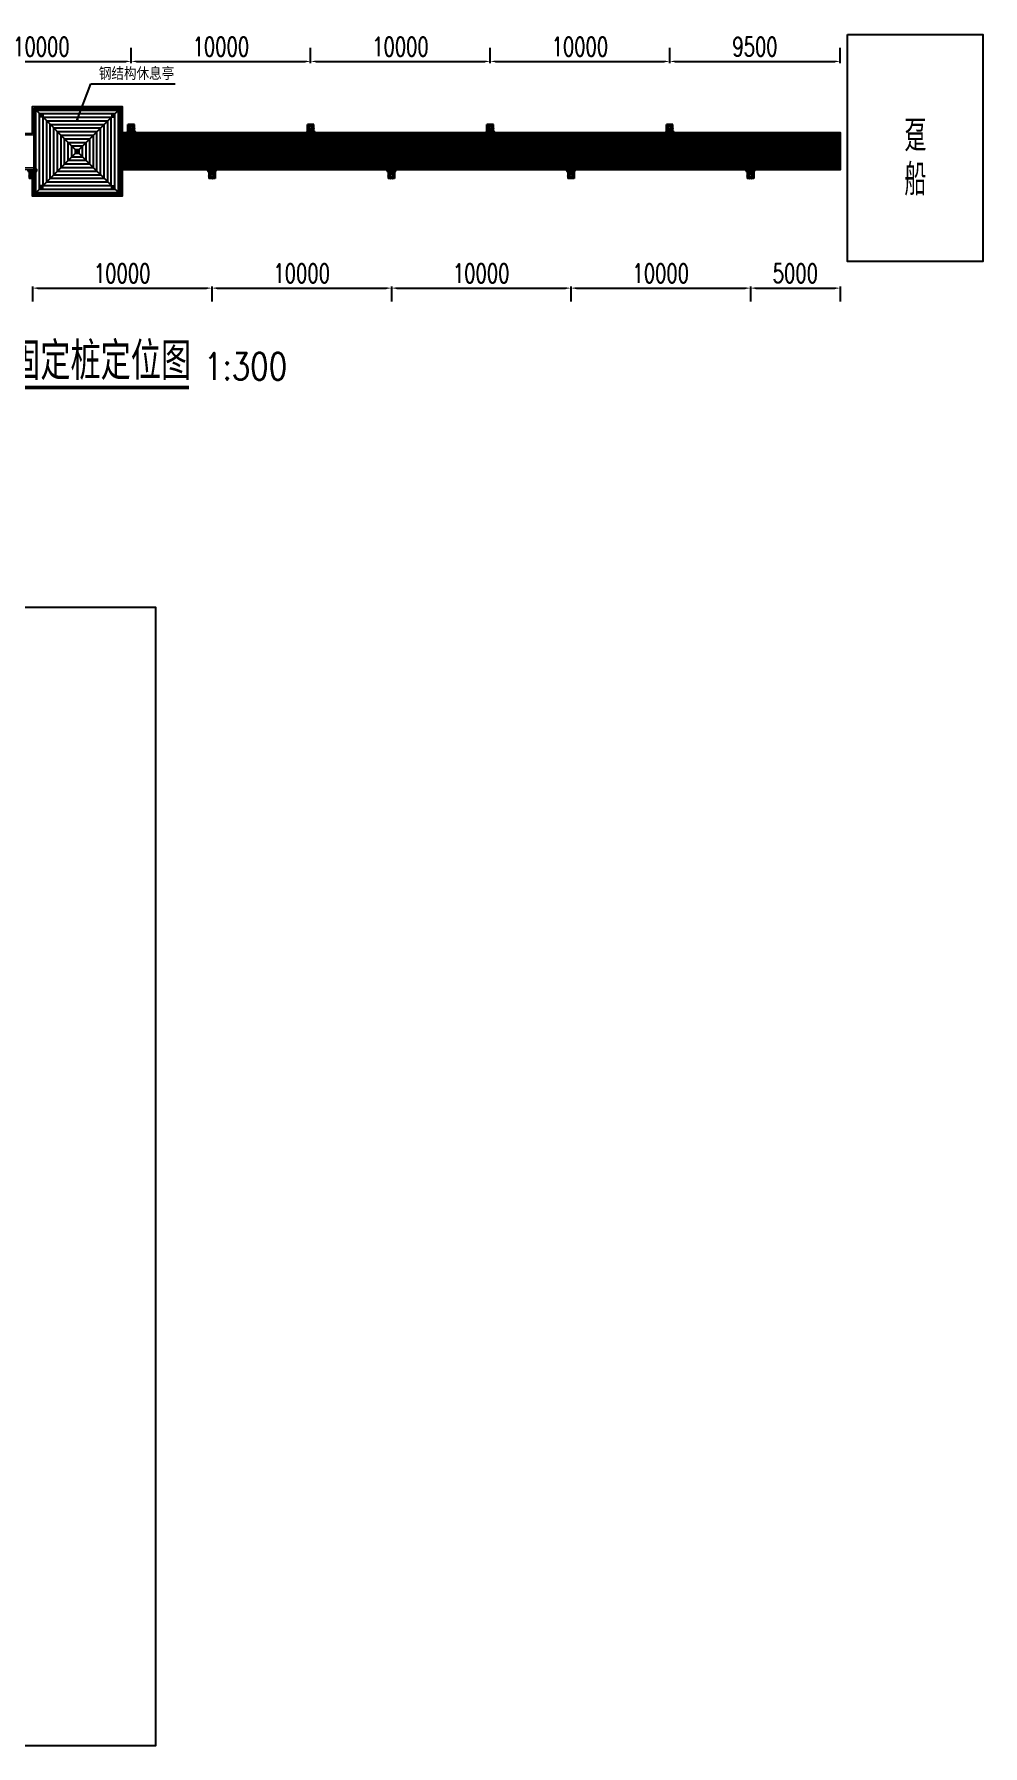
# Model space of a CAD drawing. Header units: millimetres. Extents: x 7263 to 319917, y -161937 to 156976.
# Drawn here: x 267077 to 319917, y -64320 to 30970 of the extents above; entities that cross this region are included whole.
import ezdxf

# ---------------------------------------------------------------- set-up
doc = ezdxf.new("R2010")
doc.units = ezdxf.units.MM
doc.header["$LTSCALE"] = 1000
doc.linetypes.add('ACAD_ISO03W100', pattern=[30, 12, -18])
for name, color, linetype in [('DIM_LEAD', 3, 'Continuous'), ('DIM_SYMB', 3, 'Continuous'), ('PUB_TEXT', 7, 'Continuous'), ('W-PLASTIC_RAILINGS塑木栏杆', 6, 'Continuous'), ('W-STEEL_FRAME钢架', 3, 'Continuous'), ('W-STEEL_KEEL钢龙骨', 5, 'Continuous'), ('W-WOOD_FLOOR木地板', 30, 'Continuous')]:
    doc.layers.add(name, color=color, linetype=linetype)
doc.styles.add('_TCH_DIM', font='SIMPLEX.shx', dxfattribs={"bigfont": 'hztxt.shx'})
doc.styles.get("Standard").update_dxf_attribs({"font": 'simplex.shx', "width": 0.8, "bigfont": 'hztxt.shx'})
doc.styles.add('STANDARD_T3', font='simplex.shx', dxfattribs={"width": 0.7, "bigfont": 'hztxt.shx'})
doc.dimstyles.new('W&&300', dxfattribs={"dimtxt": 1050, "dimasz": 300, "dimexe": 750, "dimexo": 900, "dimgap": 300, "dimtad": 1, "dimdec": 0, "dimzin": 0, "dimdsep": 46, "dimtxsty": 'STANDARD_T3', "dimcen": 0.09, "dimclrd": 1, "dimclre": 1, "dimclrt": 7, "dimazin": 2, "dimtfac": 1, "dimtdec": 0, "dimtix": 1, "dimtmove": 2, "dimatfit": 3, "dimfxl": 0, "dimtolj": 1, "dimtzin": 0, "dimarcsym": 0})
pattern_1 = [(90, (142772.48, 44940.02), (-200, 1e-14), [])]
pattern_2 = [(360, (289971.2, 151149.4), (5e-14, 200), [])]

# ---------------------------------------------------------------- blocks, each defined once
blk = doc.blocks.new('外置抱桩器')
for p, q in [((-178, 178), (-178, -178)), ((-111, 66, 0), (-125, 66, 0)), ((-124, 64, 0), (-124, 57, 0)), ((-117, 53, 0), (-120, 57, 0)), ((-118, -118), (-118, 178)), ((-118, 178), (118, 178)), ((-118, 118), (118, 118)), ((-115, 53, 0), (-118, 57, 0)), ((-113, 57, 0), (-113, 64, 0)), ((-64, 124, 0), (-57, 124, 0)), ((-57, 113, 0), (-64, 113, 0)), ((-53, 117, 0), (-57, 120, 0)), ((-53, 115, 0), (-57, 118, 0)), ((53, 117, 0), (57, 120, 0)), ((53, 115, 0), (57, 118, 0)), ((64, 124, 0), (57, 124, 0)), ((57, 113, 0), (64, 113, 0)), ((66, 111, 0), (66, 125, 0)), ((111, 66, 0), (125, 66, 0)), ((113, 57, 0), (113, 64, 0)), ((115, 53, 0), (118, 57, 0)), ((117, 53, 0), (120, 57, 0)), ((118, 178), (118, -118)), ((124, 64, 0), (124, 57, 0)), ((178, 178), (178, -178)), ((178, -118), (-178, -118)), ((178, -178), (-178, -178)), ((-124, -64, 0), (-124, -57, 0)), ((-117, -53, 0), (-120, -57, 0)), ((-115, -53, 0), (-118, -57, 0)), ((-113, -57, 0), (-113, -64, 0)), ((-57, -113, 0), (-64, -113, 0)), ((-64, -124, 0), (-57, -124, 0)), ((-53, -115, 0), (-57, -118, 0)), ((-53, -117, 0), (-57, -120, 0)), ((53, -115, 0), (57, -118, 0)), ((53, -117, 0), (57, -120, 0)), ((57, -113, 0), (64, -113, 0)), ((64, -124, 0), (57, -124, 0)), ((66, -111, 0), (66, -125, 0)), ((113, -57, 0), (113, -64, 0)), ((115, -53, 0), (118, -57, 0)), ((117, -53, 0), (120, -57, 0)), ((124, -64, 0), (124, -57, 0))]:
    blk.add_line(p, q)
at = {"color": 6, "linetype": 'ACAD_ISO03W100'}
for p, q in [((-124, 50, 0), (-124, -50, 0)), ((-112, 50, 0), (-112, -50, 0)), ((50, 124, 0), (-50, 124, 0)), ((50, 112, 0), (-50, 112, 0)), ((112, 50, 0), (112, -50, 0)), ((124, 50, 0), (124, -50, 0)), ((50, -112, 0), (-50, -112, 0)), ((50, -124, 0), (-50, -124, 0))]:
    blk.add_line(p, q, dxfattribs=at)
at = {"color": 2}
for p, q in [((-118, 40, 0), (-118, 50, 0)), ((-50, 118, 0), (-40, 118, 0)), ((40, 118, 0), (50, 118, 0)), ((118, 40, 0), (118, 50, 0)), ((-118, -50, 0), (-118, -40, 0)), ((-50, -118, 0), (-40, -118, 0)), ((40, -118, 0), (50, -118, 0)), ((118, -50, 0), (118, -40, 0))]:
    blk.add_line(p, q, dxfattribs=at)
at = {"color": 4}
for p, q in [((-66, 118, 0), (-70, 118, 0)), ((-66, 124, 0), (-69, 124, 0)), ((-69, 112, 0), (-66, 112, 0)), ((-124, -66, 0), (-124, -69, 0)), ((-118, -66, 0), (-118, -70, 0)), ((-112, -69, 0), (-112, -66, 0)), ((-66, -118, 0), (-70, -118, 0)), ((-69, -112, 0), (-66, -112, 0)), ((-66, -124, 0), (-69, -124, 0)), ((112, -69, 0), (112, -66, 0)), ((118, -66, 0), (118, -70, 0)), ((124, -66, 0), (124, -69, 0))]:
    blk.add_line(p, q, dxfattribs=at)
at = {"elevation": 0}
for points in [[(-250, 283), (250, 283), (250, 326), (-250, 326)], [(-110, 66), (-113, 66), (-124, 66), (-127, 66)], [(-70, 113), (-68, 111), (-68, 125), (-70, 123)], [(-66, 110), (-66, 113), (-66, 124), (-66, 127)], [(66, 110), (66, 113), (66, 124), (66, 127)], [(110, 66), (113, 66), (124, 66), (127, 66)], [(-110, -66), (-113, -66), (-124, -66), (-127, -66)], [(-113, -70), (-111, -68), (-125, -68), (-123, -70)], [(-70, -113), (-68, -111), (-68, -125), (-70, -123)], [(-66, -110), (-66, -113), (-66, -124), (-66, -127)], [(66, -110), (66, -113), (66, -124), (66, -127)], [(110, -66), (113, -66), (124, -66), (127, -66)], [(113, -70), (111, -68), (125, -68), (123, -70)]]:
    blk.add_lwpolyline(points, close=True, dxfattribs=at)
for points in [[(-177, 196), (-197, 196), (-237, 266), (-237, 283)], [(-178, 178), (-178, 283), (-118, 283), (-118, 178)], [(178, 178), (178, 283), (118, 283), (118, 178)], [(178, 196), (198, 196), (238, 266), (238, 283)]]:
    blk.add_lwpolyline(points)
for points in [[(-178, 50), (-94, 50), (-94, 40), (-178, 40)], [(-40, 178), (-40, 94), (-50, 94), (-50, 178)], [(50, 178), (50, 94), (40, 94), (40, 178)], [(178, 50), (94, 50), (94, 40), (178, 40)], [(-178, -40), (-94, -40), (-94, -50), (-178, -50)], [(-40, -178), (-40, -94), (-50, -94), (-50, -178)], [(50, -178), (50, -94), (40, -94), (40, -178)], [(178, -40), (94, -40), (94, -50), (178, -50)]]:
    blk.add_lwpolyline(points, close=True)
for points in [[(-148, -32), (-148, 32, -0.414214), (-143, 38), (-93, 38, -0.414214), (-88, 32), (-88, -32, -0.414214), (-93, -38), (-143, -38, -0.414214)], [(-107, 64), (-107, 57), (-108, 57), (-108, 53), (-129, 53), (-129, 57), (-108, 57), (-130, 57), (-130, 64, -0.666667), (-124, 64, -0.363636), (-113, 64, -0.666667)], [(-64, 107), (-57, 107), (-57, 108), (-53, 108), (-53, 129), (-57, 129), (-57, 108), (-57, 130), (-64, 130, 0.666667), (-64, 124, 0.363636), (-64, 113, 0.666667)], [(-32, 148), (32, 148, -0.414214), (38, 143), (38, 93, -0.414214), (32, 88), (-32, 88, -0.414214), (-38, 93), (-38, 143, -0.414214)], [(64, 107), (57, 107), (57, 108), (53, 108), (53, 129), (57, 129), (57, 108), (57, 130), (64, 130, -0.666667), (64, 124, -0.363636), (64, 113, -0.666667)], [(148, -32), (148, 32, 0.414214), (143, 38), (93, 38, 0.414214), (88, 32), (88, -32, 0.414214), (93, -38), (143, -38, 0.414214)], [(107, 64), (107, 57), (108, 57), (108, 53), (129, 53), (129, 57), (108, 57), (130, 57), (130, 64, 0.666667), (124, 64, 0.363636), (113, 64, 0.666667)], [(-107, -64), (-107, -57), (-108, -57), (-108, -53), (-129, -53), (-129, -57), (-108, -57), (-130, -57), (-130, -64, 0.666667), (-124, -64, 0.363636), (-113, -64, 0.666667)], [(-64, -107), (-57, -107), (-57, -108), (-53, -108), (-53, -129), (-57, -129), (-57, -108), (-57, -130), (-64, -130, -0.666667), (-64, -124, -0.363636), (-64, -113, -0.666667)], [(-32, -148), (32, -148, 0.414214), (38, -143), (38, -93, 0.414214), (32, -88), (-32, -88, 0.414214), (-38, -93), (-38, -143, 0.414214)], [(64, -107), (57, -107), (57, -108), (53, -108), (53, -129), (57, -129), (57, -108), (57, -130), (64, -130, 0.666667), (64, -124, 0.363636), (64, -113, 0.666667)], [(107, -64), (107, -57), (108, -57), (108, -53), (129, -53), (129, -57), (108, -57), (130, -57), (130, -64, -0.666667), (124, -64, -0.363636), (113, -64, -0.666667)]]:
    blk.add_lwpolyline(points, format="xyb", close=True, dxfattribs=at)
for points in [[(-132, 53), (-104, 53), (-104, 50), (-132, 50), (-132, 53), (-131, 53)], [(-68, 111), (-66, 111), (-66, 125), (-68, 125)], [(-53, 132), (-53, 104), (-50, 104), (-50, 132), (-53, 132), (-53, 131)], [(53, 132), (53, 104), (50, 104), (50, 132), (53, 132), (53, 131)], [(132, 53), (104, 53), (104, 50), (132, 50), (132, 53), (131, 53)], [(-132, -53), (-104, -53), (-104, -50), (-132, -50), (-132, -53), (-131, -53)], [(-111, -68), (-111, -66), (-125, -66), (-125, -68)], [(-68, -111), (-66, -111), (-66, -125), (-68, -125)], [(-53, -132), (-53, -104), (-50, -104), (-50, -132), (-53, -132), (-53, -131)], [(53, -132), (53, -104), (50, -104), (50, -132), (53, -132), (53, -131)], [(132, -53), (104, -53), (104, -50), (132, -50), (132, -53), (131, -53)], [(111, -68), (111, -66), (125, -66), (125, -68)]]:
    blk.add_lwpolyline(points, dxfattribs=at)
at = {"color": 1}
for radius in [82.5, 78.5]:
    blk.add_circle((0, 0), radius, dxfattribs=at)
blk = doc.blocks.new('*U349')
blk.add_blockref('外置抱桩器', (0, -74, 0))
blk = doc.blocks.new('*U350')
at = {"color": 0, "linetype": 'ByBlock', "lineweight": -2, "transparency": 16777216}
for p in [(0, 0), (10000, 0), (20000, 0), (30000, 0), (40000, 0), (50000, 0), (60000, 0), (70000, 0), (80000, 0)]:
    blk.add_blockref('*U349', p, dxfattribs=at)
blk = doc.blocks.new('*U351')
blk.add_blockref('外置抱桩器', (0, -74, 0))
blk = doc.blocks.new('*U352')
at = {"color": 0, "linetype": 'ByBlock', "lineweight": -2, "transparency": 16777216}
for p in [(0, 0), (10000, 0), (20000, 0), (30000, 0), (40000, 0), (50000, 0), (60000, 0), (70000, 0)]:
    blk.add_blockref('*U351', p, dxfattribs=at)
blk = doc.blocks.new('*D366')
at = {"color": 1, "lineweight": -2, "transparency": 16777216}
for p, q in [((266976, 16934), (266976, 16084)), ((267276, 16834), (276676, 16834)), ((276976, 16934), (276976, 16084))]:
    blk.add_line(p, q, dxfattribs=at)
at = {"color": 1, "transparency": 16777216}
for points in [[(267276, 16884), (267276, 16784), (266976, 16834)], [(276676, 16884), (276676, 16784), (276976, 16834)]]:
    blk.add_solid(points, dxfattribs=at)
at = {"layer": 'Defpoints', "color": 0, "transparency": 16777216}
for p in [(266976, 23120, 0), (276976, 23120, 0), (276976, 16834)]:
    blk.add_point(p, dxfattribs=at)
at = {"color": 7, "transparency": 16777216, "insert": (271976, 17659), "char_height": 1050, "attachment_point": 5, "style": 'STANDARD_T3'}
blk.add_mtext('\\A1;10000', dxfattribs=at)
blk = doc.blocks.new('*D367')
at = {"color": 1, "lineweight": -2, "transparency": 16777216}
for p, q in [((276976, 16934), (276976, 16084)), ((277276, 16834), (286676, 16834)), ((286976, 16934), (286976, 16084))]:
    blk.add_line(p, q, dxfattribs=at)
at = {"color": 1, "transparency": 16777216}
for points in [[(277276, 16884), (277276, 16784), (276976, 16834)], [(286676, 16884), (286676, 16784), (286976, 16834)]]:
    blk.add_solid(points, dxfattribs=at)
at = {"layer": 'Defpoints', "color": 0, "transparency": 16777216}
for p in [(276976, 23120, 0), (286976, 23120, 0), (286976, 16834)]:
    blk.add_point(p, dxfattribs=at)
at = {"color": 7, "transparency": 16777216, "insert": (281976, 17659), "char_height": 1050, "attachment_point": 5, "style": 'STANDARD_T3'}
blk.add_mtext('\\A1;10000', dxfattribs=at)
blk = doc.blocks.new('*D368')
at = {"color": 1, "lineweight": -2, "transparency": 16777216}
for p, q in [((286976, 16934), (286976, 16084)), ((287276, 16834), (296676, 16834)), ((296976, 16934), (296976, 16084))]:
    blk.add_line(p, q, dxfattribs=at)
at = {"color": 1, "transparency": 16777216}
for points in [[(287276, 16884), (287276, 16784), (286976, 16834)], [(296676, 16884), (296676, 16784), (296976, 16834)]]:
    blk.add_solid(points, dxfattribs=at)
at = {"layer": 'Defpoints', "color": 0, "transparency": 16777216}
for p in [(286976, 23120, 0), (296976, 23120, 0), (296976, 16834)]:
    blk.add_point(p, dxfattribs=at)
at = {"color": 7, "transparency": 16777216, "insert": (291976, 17659), "char_height": 1050, "attachment_point": 5, "style": 'STANDARD_T3'}
blk.add_mtext('\\A1;10000', dxfattribs=at)
blk = doc.blocks.new('*D369')
at = {"color": 1, "lineweight": -2, "transparency": 16777216}
for p, q in [((296976, 16934), (296976, 16084)), ((297276, 16834), (306676, 16834)), ((306976, 16934), (306976, 16084))]:
    blk.add_line(p, q, dxfattribs=at)
at = {"color": 1, "transparency": 16777216}
for points in [[(297276, 16884), (297276, 16784), (296976, 16834)], [(306676, 16884), (306676, 16784), (306976, 16834)]]:
    blk.add_solid(points, dxfattribs=at)
at = {"layer": 'Defpoints', "color": 0, "transparency": 16777216}
for p in [(296976, 23120, 0), (306976, 23120, 0), (306976, 16834)]:
    blk.add_point(p, dxfattribs=at)
at = {"color": 7, "transparency": 16777216, "insert": (301976, 17659), "char_height": 1050, "attachment_point": 5, "style": 'STANDARD_T3'}
blk.add_mtext('\\A1;10000', dxfattribs=at)
blk = doc.blocks.new('*D370')
at = {"color": 1, "lineweight": -2, "transparency": 16777216}
for p, q in [((306976, 16934), (306976, 16084)), ((307276, 16834), (311676, 16834)), ((311976, 16934), (311976, 16084))]:
    blk.add_line(p, q, dxfattribs=at)
at = {"color": 1, "transparency": 16777216}
for points in [[(307276, 16884), (307276, 16784), (306976, 16834)], [(311676, 16884), (311676, 16784), (311976, 16834)]]:
    blk.add_solid(points, dxfattribs=at)
at = {"layer": 'Defpoints', "color": 0, "transparency": 16777216}
for p in [(306976, 23120, 0), (311976, 23415), (311976, 16834)]:
    blk.add_point(p, dxfattribs=at)
at = {"color": 7, "transparency": 16777216, "insert": (309476, 17659), "char_height": 1050, "attachment_point": 5, "style": 'STANDARD_T3'}
blk.add_mtext('\\A1;5000', dxfattribs=at)
blk = doc.blocks.new('*D375')
at = {"color": 1, "lineweight": -2, "transparency": 16777216}
for p, q in [((262476, 29356), (262476, 30206)), ((272476, 29356), (272476, 30206)), ((262776, 29456), (272176, 29456))]:
    blk.add_line(p, q, dxfattribs=at)
at = {"color": 1, "transparency": 16777216}
for points in [[(262776, 29506), (262776, 29406), (262476, 29456)], [(272176, 29506), (272176, 29406), (272476, 29456)]]:
    blk.add_solid(points, dxfattribs=at)
at = {"layer": 'Defpoints', "color": 0, "transparency": 16777216}
for p in [(272476, 29456), (262476, 25771, 0), (272476, 25771, 0)]:
    blk.add_point(p, dxfattribs=at)
at = {"color": 7, "transparency": 16777216, "insert": (267476, 30281), "char_height": 1050, "attachment_point": 5, "style": 'STANDARD_T3'}
blk.add_mtext('\\A1;10000', dxfattribs=at)
blk = doc.blocks.new('*D376')
at = {"color": 1, "lineweight": -2, "transparency": 16777216}
for p, q in [((272476, 29356), (272476, 30206)), ((282476, 29356), (282476, 30206)), ((272776, 29456), (282176, 29456))]:
    blk.add_line(p, q, dxfattribs=at)
at = {"color": 1, "transparency": 16777216}
for points in [[(272776, 29506), (272776, 29406), (272476, 29456)], [(282176, 29506), (282176, 29406), (282476, 29456)]]:
    blk.add_solid(points, dxfattribs=at)
at = {"layer": 'Defpoints', "color": 0, "transparency": 16777216}
for p in [(282476, 29456), (272476, 25771, 0), (282476, 25771, 0)]:
    blk.add_point(p, dxfattribs=at)
at = {"color": 7, "transparency": 16777216, "insert": (277476, 30281), "char_height": 1050, "attachment_point": 5, "style": 'STANDARD_T3'}
blk.add_mtext('\\A1;10000', dxfattribs=at)
blk = doc.blocks.new('*D377')
at = {"color": 1, "lineweight": -2, "transparency": 16777216}
for p, q in [((282476, 29356), (282476, 30206)), ((292476, 29356), (292476, 30206)), ((282776, 29456), (292176, 29456))]:
    blk.add_line(p, q, dxfattribs=at)
at = {"color": 1, "transparency": 16777216}
for points in [[(282776, 29506), (282776, 29406), (282476, 29456)], [(292176, 29506), (292176, 29406), (292476, 29456)]]:
    blk.add_solid(points, dxfattribs=at)
at = {"layer": 'Defpoints', "color": 0, "transparency": 16777216}
for p in [(292476, 29456), (282476, 25771, 0), (292476, 25771, 0)]:
    blk.add_point(p, dxfattribs=at)
at = {"color": 7, "transparency": 16777216, "insert": (287476, 30281), "char_height": 1050, "attachment_point": 5, "style": 'STANDARD_T3'}
blk.add_mtext('\\A1;10000', dxfattribs=at)
blk = doc.blocks.new('*D378')
at = {"color": 1, "lineweight": -2, "transparency": 16777216}
for p, q in [((292476, 29356), (292476, 30206)), ((302476, 29356), (302476, 30206)), ((292776, 29456), (302176, 29456))]:
    blk.add_line(p, q, dxfattribs=at)
at = {"color": 1, "transparency": 16777216}
for points in [[(292776, 29506), (292776, 29406), (292476, 29456)], [(302176, 29506), (302176, 29406), (302476, 29456)]]:
    blk.add_solid(points, dxfattribs=at)
at = {"layer": 'Defpoints', "color": 0, "transparency": 16777216}
for p in [(302476, 29456), (292476, 25771, 0), (302476, 25771, 0)]:
    blk.add_point(p, dxfattribs=at)
at = {"color": 7, "transparency": 16777216, "insert": (297476, 30281), "char_height": 1050, "attachment_point": 5, "style": 'STANDARD_T3'}
blk.add_mtext('\\A1;10000', dxfattribs=at)
blk = doc.blocks.new('*D379')
at = {"color": 1, "lineweight": -2, "transparency": 16777216}
for p, q in [((302476, 29356), (302476, 30206)), ((311977, 29356), (311977, 30206)), ((302776, 29456), (311677, 29456))]:
    blk.add_line(p, q, dxfattribs=at)
at = {"color": 1, "transparency": 16777216}
for points in [[(302776, 29506), (302776, 29406), (302476, 29456)], [(311677, 29506), (311677, 29406), (311977, 29456)]]:
    blk.add_solid(points, dxfattribs=at)
at = {"layer": 'Defpoints', "color": 0, "transparency": 16777216}
for p in [(311977, 29456), (302476, 25771, 0), (311977, 25490)]:
    blk.add_point(p, dxfattribs=at)
at = {"color": 7, "transparency": 16777216, "insert": (307227, 30281), "char_height": 1050, "attachment_point": 5, "style": 'STANDARD_T3'}
blk.add_mtext('\\A1;9500', dxfattribs=at)

msp = doc.modelspace()

# ---------------------------------------------------------------- hatches: boundary and pattern name
at = {"layer": 'W-WOOD_FLOOR木地板'}
h = msp.add_hatch(dxfattribs=at)
h.set_pattern_fill('饰面砖', color=256, scale=100)
h.set_pattern_definition(pattern_1)
h.paths.add_polyline_path([(267076.5, 26845.4), (269476.5, 24445.4), (267076.5, 22045.4)])
h = msp.add_hatch(dxfattribs=at)
h.set_pattern_fill('饰面砖', color=256, scale=100, angle=-90)
h.set_pattern_definition(pattern_2)
h.paths.add_polyline_path([(271876.5, 26845.4), (269476.5, 24445.4), (267076.5, 26845.4)])
h = msp.add_hatch(dxfattribs=at)
h.set_pattern_fill('饰面砖', color=256, scale=100)
h.set_pattern_definition(pattern_1)
h.paths.add_polyline_path([(271876.5, 26845.4), (269476.5, 24445.4), (271876.5, 22045.4)])
h = msp.add_hatch(dxfattribs=at)
h.set_pattern_fill('饰面砖', color=256, scale=100, angle=-90)
h.set_pattern_definition(pattern_2)
h.paths.add_polyline_path([(271876.5, 22045.4), (269476.5, 24445.4), (267076.5, 22045.4)])

# ---------------------------------------------------------------- linework, layer by layer
for p, q in [((267076.5, 26845.4), (269476.5, 24445.4)), ((269476.5, 24445.4), (271876.5, 26845.4)), ((269476.5, 24445.4), (267076.5, 22045.4)), ((269476.5, 24445.4), (271876.5, 22045.4))]:
    msp.add_line(p, q)
for points in [[(312377.4, 30949.5), (319917.4, 30949.5), (319917.4, 18320.5), (312377.4, 18320.5)], [(267076.5, 26845.4), (271876.5, 26845.4), (271876.5, 22045.4), (267076.5, 22045.4)], [(267401.5, 26520.4), (267551.5, 26520.4), (267551.5, 26370.4), (267401.5, 26370.4)], [(271551.5, 26520.4), (271401.5, 26520.4), (271401.5, 26370.4), (271551.5, 26370.4)], [(267401.5, 22370.4), (267551.5, 22370.4), (267551.5, 22520.4), (267401.5, 22520.4)], [(271551.5, 22370.4), (271401.5, 22370.4), (271401.5, 22520.4), (271551.5, 22520.4)]]:
    msp.add_lwpolyline(points, close=True)
at = {"layer": 'DIM_LEAD'}
for p, q in [((269478.5, 26204.1), (270232.4, 28213.5)), ((270232.4, 28213.5), (274932.7, 28213.5))]:
    msp.add_line(p, q, dxfattribs=at)
at = {"layer": 'DIM_LEAD', "const_width": 80}
msp.add_lwpolyline([(269464.4, 26166.7, 1), (269492.5, 26241.6, 1)], format="xyb", close=True, dxfattribs=at)
at = {"layer": 'DIM_SYMB', "const_width": 210}
msp.add_lwpolyline([(253978.2, 11306), (275695.8, 11306)], dxfattribs=at)
at = {"layer": 'W-PLASTIC_RAILINGS塑木栏杆', "const_width": 50}
for points in [[(221976.3, 25345.4), (267076.5, 25345.4), (267076.5, 26845.4), (271876.5, 26845.4), (271876.5, 25345.4), (311976.8, 25345.4)], [(311976.8, 23545.4), (271862.5, 23545.4), (271876.5, 22045.4), (267076.5, 22045.4), (267076.5, 23545.4), (221976.3, 23545.4)]]:
    msp.add_lwpolyline(points, dxfattribs=at)
at = {"layer": 'W-STEEL_FRAME钢架'}
for points in [[(221976.3, 25445.4), (266976.5, 25445.4), (266976.5, 26945.4), (271976.5, 26945.4), (271976.5, 25445.4), (311976.8, 25445.4), (311976.8, 24445.4), (311976.8, 23452), (311976.8, 23445.4), (271976.3, 23445.4), (271976.3, 21945.4), (266976.2, 21945.4), (266976.5, 23445.4), (221976.3, 23445.4)], [(203776.7, -935.7), (273834.7, -935.7), (273834.7, -64320), (203776.7, -64320)]]:
    msp.add_lwpolyline(points, close=True, dxfattribs=at)
at = {"layer": 'W-STEEL_KEEL钢龙骨'}
for points in [[(271876.5, 25490.3), (311976.8, 25490.3), (311976.8, 25430.3), (271876.5, 25430.3)], [(271876.5, 25425.3), (311976.8, 25425.3), (311976.8, 25365.3), (271876.5, 25365.3)], [(271876.5, 25360.3), (311976.8, 25360.3), (311976.8, 25300.3), (271876.5, 25300.3)], [(271876.5, 25295.3), (311976.8, 25295.3), (311976.8, 25235.3), (271876.5, 25235.3)], [(271876.5, 25230.3), (311976.8, 25230.3), (311976.8, 25170.3), (271876.5, 25170.3)], [(271876.5, 25165.3), (311976.8, 25165.3), (311976.8, 25105.3), (271876.5, 25105.3)], [(271876.5, 25100.3), (311976.8, 25100.3), (311976.8, 25040.3), (271876.5, 25040.3)], [(271876.5, 25035.3), (311976.8, 25035.3), (311976.8, 24975.3), (271876.5, 24975.3)], [(271876.5, 24970.3), (311976.8, 24970.3), (311976.8, 24910.3), (271876.5, 24910.3)], [(271876.5, 24905.3), (311976.8, 24905.3), (311976.8, 24845.3), (271876.5, 24845.3)], [(271876.5, 24840.3), (311976.8, 24840.3), (311976.8, 24780.3), (271876.5, 24780.3)], [(271876.5, 24775.3), (311976.8, 24775.3), (311976.8, 24715.3), (271876.5, 24715.3)], [(271876.5, 24710.3), (311976.8, 24710.3), (311976.8, 24650.3), (271876.5, 24650.3)], [(271876.5, 24645.3), (311976.8, 24645.3), (311976.8, 24585.3), (271876.5, 24585.3)], [(271876.5, 24580.3), (311976.8, 24580.3), (311976.8, 24520.3), (271876.5, 24520.3)], [(271876.5, 24515.3), (311976.8, 24515.3), (311976.8, 24455.3), (271876.5, 24455.3)], [(271876.5, 24450.3), (311976.8, 24450.3), (311976.8, 24390.3), (271876.5, 24390.3)], [(271876.5, 24385.3), (311976.8, 24385.3), (311976.8, 24325.3), (271876.5, 24325.3)], [(271876.5, 24320.3), (311976.8, 24320.3), (311976.8, 24260.3), (271876.5, 24260.3)], [(271876.5, 24255.3), (311976.8, 24255.3), (311976.8, 24195.3), (271876.5, 24195.3)], [(271876.5, 24190.3), (311976.8, 24190.3), (311976.8, 24130.3), (271876.5, 24130.3)], [(271876.5, 24125.3), (311976.8, 24125.3), (311976.8, 24065.3), (271876.5, 24065.3)], [(271876.5, 24060.3), (311976.8, 24060.3), (311976.8, 24000.3), (271876.5, 24000.3)], [(271876.5, 23995.3), (311976.8, 23995.3), (311976.8, 23935.3), (271876.5, 23935.3)], [(271876.5, 23930.3), (311976.8, 23930.3), (311976.8, 23870.3), (271876.5, 23870.3)], [(271876.5, 23865.3), (311976.8, 23865.3), (311976.8, 23805.3), (271876.5, 23805.3)], [(271876.5, 23800.3), (311976.8, 23800.3), (311976.8, 23740.3), (271876.5, 23740.3)], [(271876.5, 23735.3), (311976.8, 23735.3), (311976.8, 23675.3), (271876.5, 23675.3)], [(271876.5, 23670.3), (311976.8, 23670.3), (311976.8, 23610.3), (271876.5, 23610.3)], [(271876.5, 23605.3), (311976.8, 23605.3), (311976.8, 23545.3), (271876.5, 23545.3)], [(271876.5, 23540.3), (311976.8, 23540.3), (311976.8, 23480.3), (271876.5, 23480.3)], [(271876.5, 23475.3), (311976.8, 23475.3), (311976.8, 23415.3), (271876.5, 23415.3)]]:
    msp.add_lwpolyline(points, dxfattribs=at)
at = {"layer": 'W-WOOD_FLOOR木地板'}
for points in [[(267076.5, 26845.4), (269476.5, 24445.4), (267076.5, 22045.4), (267076.5, 26845.4)], [(271876.5, 26845.4), (269476.5, 24445.4), (271876.5, 22045.4), (271876.5, 26845.4)]]:
    msp.add_lwpolyline(points, dxfattribs=at)

# ---------------------------------------------------------------- block references
at = {"xscale": -1, "rotation": 180}
msp.add_blockref('*U352', (232476.5, 25697, 0.5), dxfattribs=at)
msp.add_blockref('*U350', (226976.3, 23193.7, 0.5))

# ---------------------------------------------------------------- texts
at = {"layer": 'PUB_TEXT', "color": 7, "style": '_TCH_DIM'}
msp.add_text('钢结构休息亭', height=700, dxfattribs=at).set_placement((270677, 28423.5))
at = {"layer": 'PUB_TEXT', "width": 0.7}
for s, p in [('趸', (315546.9, 24445.6)), ('船', (315546.9, 21995.6))]:
    msp.add_text(s, height=1750, dxfattribs=at).set_placement(p)
at = {"layer": 'PUB_TEXT', "color": 7, "width": 0.8}
for s, height, p in [('固定平台及浮桥固定桩定位图', 2100, (253978.2, 11726)), ('1:300', 1500, (276535.8, 11726))]:
    msp.add_text(s, height=height, dxfattribs=at).set_placement(p)

# ---------------------------------------------------------------- dimensions: what is measured, and where the dimension line sits
for base, p1, p2, picture, middle in [((272476.4, 29456), (262476.4, 25771, 0), (272476.4, 25771, 0), '*D375', (267476.4, 30281)), ((282476.4, 29456), (272476.4, 25771, 0), (282476.4, 25771, 0), '*D376', (277476.4, 30281)), ((292476.4, 29456), (282476.4, 25771, 0), (292476.4, 25771, 0), '*D377', (287476.4, 30281)), ((302476.4, 29456), (292476.4, 25771, 0), (302476.4, 25771, 0), '*D378', (297476.4, 30281)), ((311976.8, 29456), (302476.4, 25771, 0), (311976.8, 25490.3), '*D379', (307226.6, 30281)), ((276976.2, 16833.8), (266976.2, 23119.7, 0), (276976.2, 23119.7, 0), '*D366', (271976.2, 17658.8)), ((286976.2, 16833.8), (276976.2, 23119.7, 0), (286976.2, 23119.7, 0), '*D367', (281976.2, 17658.8)), ((296976.2, 16833.8), (286976.2, 23119.7, 0), (296976.2, 23119.7, 0), '*D368', (291976.2, 17658.8)), ((306976.2, 16833.8), (296976.2, 23119.7, 0), (306976.2, 23119.7, 0), '*D369', (301976.2, 17658.8)), ((311975.8, 16833.8), (306976.2, 23119.7, 0), (311975.8, 23415.3), '*D370', (309476, 17658.8))]:
    dim = msp.add_linear_dim(base=base, p1=p1, p2=p2, dimstyle='W&&300', override={"dimfxlon": 1})
    dim.commit()
    dim.dimension.update_dxf_attribs({"geometry": picture, "text_midpoint": middle})

doc.saveas('drawing.dxf')
